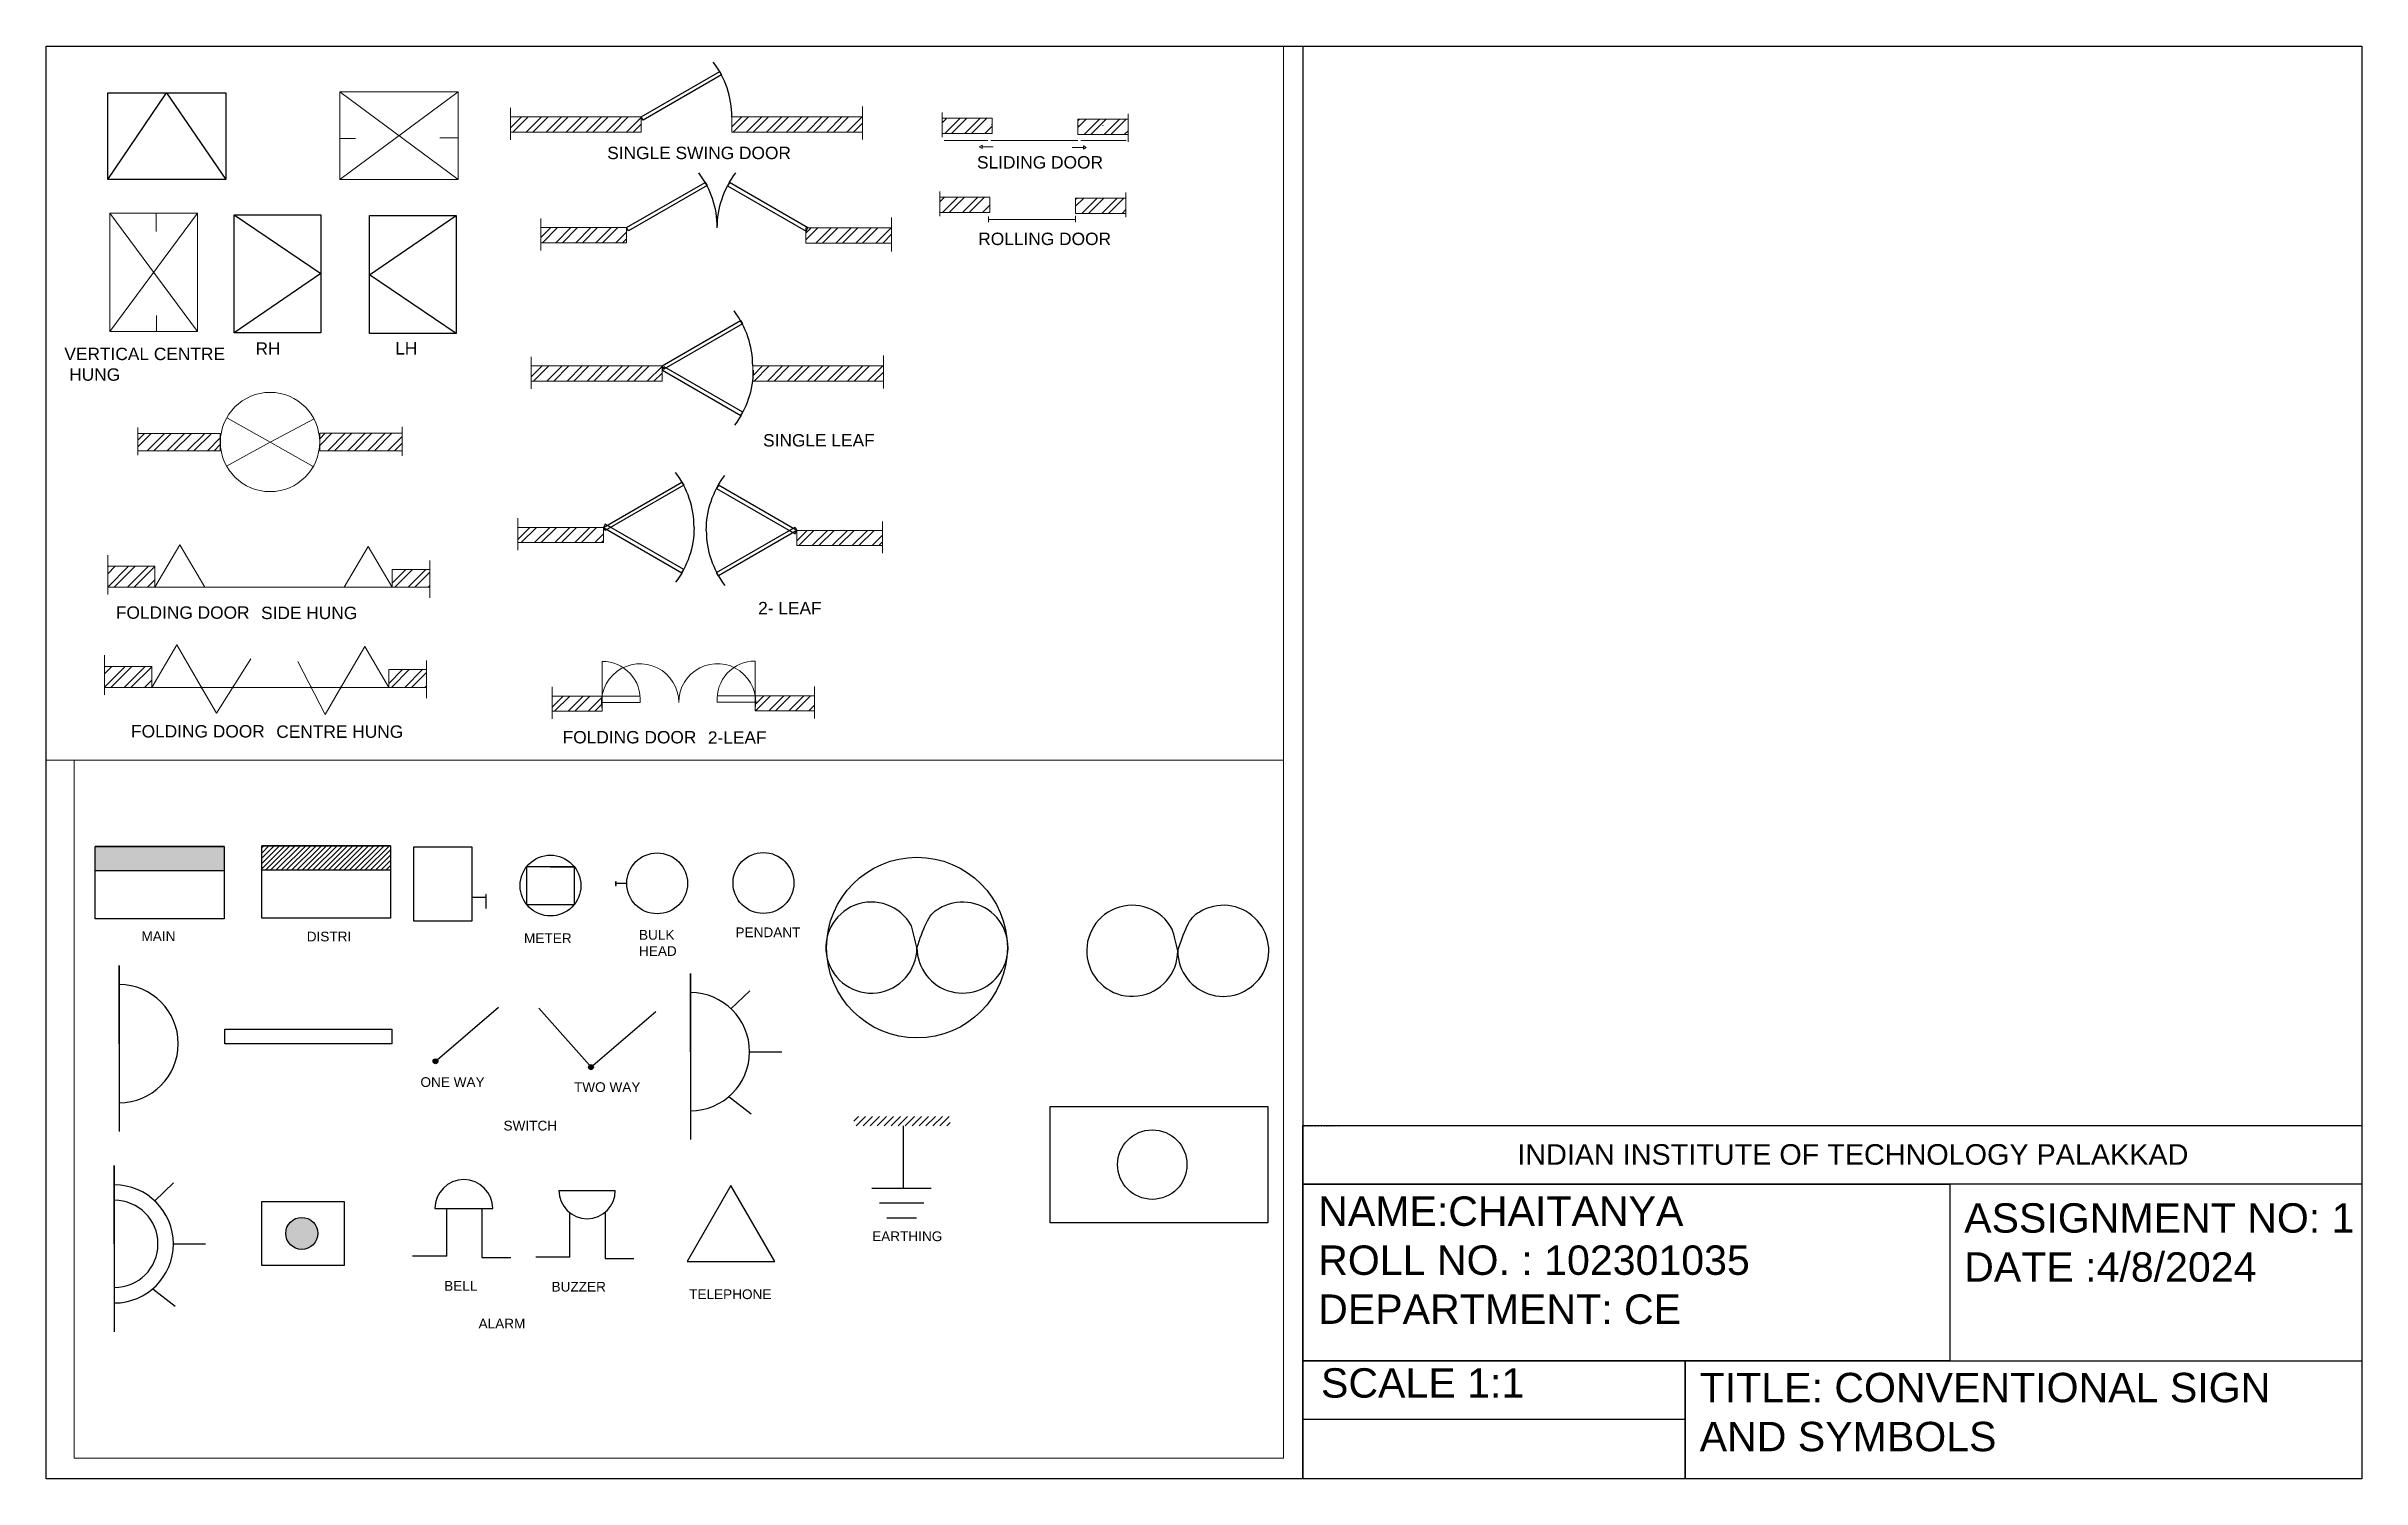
# Paper-space layout 'Layout1' of a CAD drawing. Header units: millimetres. Extents: x 7 to 401, y 10 to 254.
# The model-space entities are those that its viewports show. They can reach past a viewport. Long polylines and large blocks are cut down to what shows.
import ezdxf

# ---------------------------------------------------------------- set-up
doc = ezdxf.new("R2010")
doc.units = ezdxf.units.MM
doc.linetypes.add('ACAD_ISO02W100', pattern=[15, 12, -3])
doc.styles.get("Standard").update_dxf_attribs({"font": 'arial.ttf'})
pattern_1 = [(45, (31551.4, 0), (-101.0279, 101.0279), []), (45, (31618.75, 0), (-101.0279, 101.0279), [])]

# ---------------------------------------------------------------- blocks, each defined once
blk = doc.blocks.new('Ground')
at = {"color": 7}
for p, q in [((-0.1, 0), (0.1, 0)), ((0.075, -0.05), (-0.075, -0.05)), ((-0.05, -0.1), (0.05, -0.1))]:
    blk.add_line(p, q, dxfattribs=at)
blk = doc.blocks.new('Door - Left Hung 36 in.')
blk.add_lwpolyline([(0.75, -1.299), (0, 0), (31.177, 18), (31.927, 16.701)], close=True)
blk.add_arc((0, 0), 36, 0, 37.3101)

msp = doc.modelspace()

# ---------------------------------------------------------------- hatches: boundary and pattern name
h = msp.add_hatch()
h.set_pattern_fill('ANSI31', color=256, scale=15)
h.set_pattern_definition([(45, (4461.34, 0), (-33.67596, 33.67596), [])])
h.paths.add_polyline_path([(22200.03, 11616.43), (22200.03, 11932.37), (20543.51, 11932.37), (20543.51, 11616.43)])
h = msp.add_hatch(color=256)
h.dxf.hatch_style = 1
h.paths.add_polyline_path([(20060.5, 11608.25), (20060.5, 11924.19), (18403.99, 11924.19), (18403.99, 11608.25)])
at = {"lineweight": 18, "ltscale": 2}
h = msp.add_hatch(dxfattribs=at)
h.set_pattern_fill('ANSI32', color=256, scale=15)
h.set_pattern_definition(pattern_1)
h.paths.add_polyline_path([(61332.82, 11446.91), (61332.82, 11600.54), (60014.61, 11600.54), (60014.61, 11446.91)])
h.paths.add_polyline_path([(63565.43, 11446.91), (63565.43, 11600.54), (62247.22, 11600.54), (62247.22, 11446.91)])
h = msp.add_hatch(dxfattribs=at)
h.set_pattern_fill('ANSI32', color=256, scale=15)
h.set_pattern_definition([(45, (31381.28, 2666.84), (-101.0279, 101.0279), []), (45, (31448.63, 2666.84), (-101.0279, 101.0279), [])])
h.paths.add_polyline_path([(64872.62, 11433.48), (64872.62, 11587.11), (64367.25, 11587.11), (64367.25, 11433.48)])
h.paths.add_polyline_path([(66241.84, 11424.81), (66241.84, 11578.44), (65736.47, 11578.44), (65736.47, 11424.81)])
h = msp.add_hatch(color=256)
h.dxf.hatch_style = 1
h.paths.add_polyline_path([(25099.87, 11470.49), (25091.28, 11470.49), (25091.28, 11423.19), (25099.87, 11423.19)])
h = msp.add_hatch(color=256, dxfattribs=at)
h.dxf.hatch_style = 1
h.paths.add_polyline_path([(64742.48, 11297.8), (64771.33, 11281.15), (64771.33, 11314.46)])
h.paths.add_polyline_path([(65791.5, 11308.01), (65791.5, 11274.71), (65820.34, 11291.36)])
h = msp.add_hatch(dxfattribs=at)
h.set_pattern_fill('ANSI32', color=256, scale=15)
h.set_pattern_definition([(45, (31358.23, 1870.26), (-101.0279, 101.0279), []), (45, (31425.59, 1870.26), (-101.0279, 101.0279), [])])
h.paths.add_polyline_path([(64849.58, 10636.9), (64849.58, 10790.53), (64344.2, 10790.53), (64344.2, 10636.9)])
h.paths.add_polyline_path([(66218.79, 10628.23), (66218.79, 10781.86), (65713.42, 10781.86), (65713.42, 10628.23)])
h = msp.add_hatch(dxfattribs=at)
h.set_pattern_fill('ANSI32', color=256, scale=15)
h.set_pattern_definition(pattern_1)
h.paths.add_polyline_path([(61185.62, 10330.29), (61185.62, 10483.92), (60322.14, 10483.92), (60322.14, 10330.29)])
h.paths.add_polyline_path([(63858.15, 10327.1), (63858.15, 10480.73), (63013.76, 10480.73), (62994.67, 10447.66), (62994.67, 10327.1)])
h = msp.add_hatch(color=256)
h.dxf.hatch_style = 1
h.paths.add_polyline_path([(22806.93, 9162.14, 1), (22744.98, 9162.14, 1)])
h = msp.add_hatch(color=256)
h.dxf.hatch_style = 1
h.paths.add_polyline_path([(24804.91, 9086.99, 1), (24742.96, 9086.99, 1)])
h = msp.add_hatch(dxfattribs=at)
h.set_pattern_fill('ANSI32', color=256, scale=15)
h.set_pattern_definition([(45, (31761.35, -2511.55), (-101.0279, 101.0279), []), (45, (31828.7, -2511.55), (-101.0279, 101.0279), [])])
h.paths.add_polyline_path([(61542.76, 8935.36), (61542.76, 9088.99), (60224.55, 9088.99), (60224.55, 8935.36)])
h.paths.add_polyline_path([(63775.38, 8935.36), (63775.38, 9088.99), (62457.16, 9088.99), (62457.16, 8935.36)])
h = msp.add_hatch()
h.set_pattern_fill('ANSI31', color=256, scale=20)
h.set_pattern_definition([(45, (13496.25, 5321.43), (-44.90128, 44.90128), [])])
h.paths.add_polyline_path([(29389.94, 8451.58), (28153.17, 8451.58), (28153.17, 8331.43), (29389.94, 8331.43)])
h = msp.add_hatch(dxfattribs=at)
h.set_pattern_fill('ANSI32', color=256, scale=15)
h.set_pattern_definition(pattern_1)
h.paths.add_polyline_path([(57088.79, 8231.75), (57088.79, 8407.25), (56258.14, 8407.25), (56258.14, 8231.75)])
h.paths.add_polyline_path([(58090.71, 8409.22), (58090.71, 8233.73), (58921.36, 8233.73), (58921.36, 8409.22)])
h = msp.add_hatch(dxfattribs=at)
h.set_pattern_fill('ANSI32', color=256, scale=15)
h.set_pattern_definition([(45, (31551.4, -992.56), (-101.0279, 101.0279), []), (45, (31618.75, -992.56), (-101.0279, 101.0279), [])])
h.paths.add_polyline_path([(60951.51, 7306.75), (60951.51, 7460.38), (60088.03, 7460.38), (60088.03, 7306.75)])
h.paths.add_polyline_path([(62903.61, 7429.57), (62903.61, 7275.95), (63767.1, 7275.95), (63767.1, 7429.57)])
h = msp.add_hatch(color=256)
h.dxf.hatch_style = 1
h.paths.add_polyline_path([(20852.13, 6950.08, 1), (21263.75, 6950.08, 1)])
h = msp.add_hatch(dxfattribs=at)
h.set_pattern_fill('ANSI32', color=256, scale=15)
h.set_pattern_definition([(45, (22936.7, -4538.47), (-101.0279, 101.0279), []), (45, (23004.06, -4538.47), (-101.0279, 101.0279), [])])
h.paths.add_polyline_path([(56429.21, 6856.1), (56429.21, 7067.58), (55953.03, 7067.58), (55953.03, 6856.1)])
h.paths.add_polyline_path([(58820.73, 7035.86), (58820.73, 6856.1), (59201.68, 6856.1), (59201.68, 7035.86)])
h = msp.add_hatch(dxfattribs=at)
h.set_pattern_fill('ANSI32', color=256, scale=15)
h.set_pattern_definition([(45, (22904.1, -5548.85), (-101.0279, 101.0279), []), (45, (22971.46, -5548.85), (-101.0279, 101.0279), [])])
h.paths.add_polyline_path([(56396.61, 5845.72), (56396.61, 6057.2), (55920.42, 6057.2), (55920.42, 5845.72)])
h.paths.add_polyline_path([(58788.13, 6025.48), (58788.13, 5845.72), (59169.08, 5845.72), (59169.08, 6025.48)])
h = msp.add_hatch(color=256, dxfattribs=at)
h.dxf.hatch_style = 1
h.paths.add_polyline_path([(56904.71, 5845.72), (56898.96, 5845.72), (56901.85, 5840.75, 0.26715)])
h.paths.add_polyline_path([(56896.07, 5850.69), (56898.96, 5845.72), (56904.71, 5845.72, 0.578345)])
h.paths.add_polyline_path([(56896.07, 5850.69, 0.26715), (56893.21, 5845.72), (56898.96, 5845.72)])
h.paths.add_polyline_path([(56898.96, 5845.72), (56893.21, 5845.72, 0.578345), (56901.85, 5840.75)])
h.paths.add_polyline_path([(57216.92, 5849.93, 0.591845), (57209.25, 5845.72), (57214.24, 5845.72)])
h.paths.add_polyline_path([(57216.92, 5849.93), (57214.24, 5845.72), (57219.23, 5845.72, 0.256403)])
h.paths.add_polyline_path([(57214.24, 5845.72), (57209.25, 5845.72, 0.256403), (57211.56, 5841.51)])
h.paths.add_polyline_path([(57219.23, 5845.72), (57214.24, 5845.72), (57211.56, 5841.51, 0.591845)])
h.paths.add_polyline_path([(58003.92, 5850.17), (58006.18, 5845.72), (58011.18, 5845.72, 0.560162)])
h.paths.add_polyline_path([(58003.92, 5850.17, 0.281918), (58001.19, 5845.72), (58006.18, 5845.72)])
h.paths.add_polyline_path([(58006.18, 5845.72), (58001.19, 5845.72, 0.560162), (58008.45, 5841.28)])
h.paths.add_polyline_path([(58011.18, 5845.72), (58006.18, 5845.72), (58008.45, 5841.28, 0.281918)])
h.paths.add_polyline_path([(58307.92, 5850.03, 0.579158), (58300.42, 5845.72), (58305.41, 5845.72)])
h.paths.add_polyline_path([(58307.92, 5850.03), (58305.41, 5845.72), (58310.4, 5845.72, 0.266498)])
h.paths.add_polyline_path([(58305.41, 5845.72), (58300.42, 5845.72, 0.266498), (58302.89, 5841.41)])
h.paths.add_polyline_path([(58310.4, 5845.72), (58305.41, 5845.72), (58302.89, 5841.41, 0.579158)])
h = msp.add_hatch(dxfattribs=at)
h.set_pattern_fill('ANSI32', color=256, scale=15)
h.set_pattern_definition([(45, (27106.8, -3838.12), (-101.0279, 101.0279), []), (45, (27174.15, -3838.12), (-101.0279, 101.0279), [])])
h.paths.add_polyline_path([(60939.38, 5605.48), (60939.38, 5621.97, -0.088691), (60937.79, 5759.11), (60434, 5759.11), (60434, 5605.48)])
h.paths.add_polyline_path([(62482.91, 5762.15), (62482.91, 5759.33, -0.079599), (62482.91, 5636.69), (62482.91, 5608.52), (63081.14, 5608.52), (63081.14, 5762.15)])

# ---------------------------------------------------------------- linework, layer by layer
at = {"linetype": 'ACAD_ISO02W100', "lineweight": 18, "ltscale": 12}
for p, q in [((58293.03, 11853.33), (59486.58, 10969.32)), ((58293.03, 10969.32), (59486.58, 11853.33)), ((64829.59, 11364.03), (64388.76, 11364.03)), ((65766.04, 11364.03), (66224.26, 11364.03)), ((55975.8, 9437.9), (56859.8, 10631.45)), ((56859.8, 9437.9), (55975.8, 10631.45)), ((56429.21, 6856.1), (56681.9, 7285.57)), ((56681.9, 7285.57), (56931.56, 6856.1)), ((58579.35, 7268.93), (58338.01, 6856.1)), ((58820.73, 6856.1), (58579.35, 7268.93)), ((56396.61, 5845.72), (56649.3, 6275.19)), ((56649.3, 6275.19), (56898.96, 5845.72)), ((58546.75, 6258.56), (58305.41, 5845.72)), ((58788.13, 5845.72), (58546.75, 6258.56)), ((57049.46, 5586.84), (57397.6, 6133.82)), ((58145.61, 5572.37), (57871.97, 6108.87)), ((56898.96, 5845.72), (57049.46, 5586.84)), ((58305.41, 5845.72), (58145.61, 5572.37)), ((60939.38, 5759.11), (61321.81, 5759.11)), ((62482.91, 5762.15), (62100.48, 5762.15)), ((60939.38, 5694.97), (61322.12, 5694.97)), ((62482.91, 5698.01), (62100.16, 5698.01))]:
    msp.add_line(p, q, dxfattribs=at)
for p, q in [((55954.61, 11842.94), (57145.24, 11842.94)), ((55954.61, 10969.32), (55954.61, 11842.94)), ((57145.24, 11842.94), (57145.24, 10969.32)), ((24560.49, 11663.11), (23947.19, 11663.11)), ((23947.19, 11663.11), (23947.19, 11178.1)), ((24253.84, 11663.11), (24560.49, 11663.11)), ((24560.49, 11178.1), (24560.49, 11663.11)), ((25233.58, 11448.38), (25099.87, 11448.38)), ((23245.09, 11272.85), (23425.2, 11272.85)), ((23425.2, 11272.85), (23425.2, 11125.6)), ((23947.19, 11178.1), (24560.49, 11178.1)), ((57145.24, 10969.32), (55954.61, 10969.32)), ((57229.37, 9423.85), (57229.37, 10614.47)), ((57229.37, 10614.47), (58102.98, 10614.47)), ((58102.98, 10614.47), (58102.98, 9423.85)), ((58592.31, 9416.01), (58592.31, 10606.63)), ((58592.31, 10606.63), (59465.92, 10606.63)), ((59465.92, 10606.63), (59465.92, 9416.01)), ((18712.65, 9388), (18712.65, 10394.95)), ((18712.65, 10394.95), (18712.65, 8258.71)), ((26052.16, 9284.98), (26052.16, 10291.93)), ((26052.16, 10291.93), (26052.16, 8155.69)), ((26572.43, 9837.89), (26813.67, 10068.31)), ((22799.44, 9182.33), (23585.89, 9858.54)), ((24753.38, 9110.16), (24102.08, 9843.93)), ((24797.42, 9107.19), (25607.36, 9803.58)), ((58102.98, 9423.85), (57229.37, 9423.85)), ((59465.92, 9416.01), (58592.31, 9416.01)), ((26811.36, 9284.98), (27225.3, 9284.98)), ((26547.36, 8709.51), (26834.25, 8484.74)), ((28788.73, 7530.63), (28788.73, 8331.43)), ((18649.92, 6814.58), (18649.92, 7821.53)), ((18649.92, 7821.53), (18649.92, 5685.28)), ((19170.19, 7367.49), (19411.43, 7597.9)), ((24362.89, 7500.82), (25087.04, 7500.82)), ((22768.94, 7269.56), (23511.99, 7269.56)), ((22920.97, 7269.56), (23372.31, 7269.56)), ((22920.97, 6657.48), (22920.97, 7269.56)), ((23372.31, 7269.56), (23372.31, 6641.12)), ((24503.2, 6645.13), (24503.2, 7214.61)), ((24954.55, 7220.84), (24954.55, 6628.77)), ((19409.13, 6814.58), (19823.06, 6814.58)), ((22920.97, 6657.48), (22482.85, 6657.48)), ((23372.31, 6641.12), (23743.51, 6641.12)), ((24503.2, 6645.13), (24065.08, 6645.13)), ((24954.55, 6628.77), (25325.75, 6628.77)), ((19145.13, 6239.11), (19432.02, 6014.34))]:
    msp.add_line(p, q)
at = {"linetype": 'ACAD_ISO02W100', "ltscale": 12}
for p, q in [((55954.61, 10969.32), (56546.11, 11842.94)), ((56546.11, 11842.94), (57145.24, 10969.32)), ((57229.37, 10614.47), (58102.98, 10022.98)), ((58592.31, 10007.5), (59465.92, 10606.63)), ((58102.98, 10022.98), (57229.37, 9423.85)), ((59465.92, 9416.01), (58592.31, 10007.5))]:
    msp.add_line(p, q, dxfattribs=at)
at = {"lineweight": 18, "ltscale": 2}
for p, q in [((63565.43, 11707.17), (63565.43, 11374.21)), ((60014.61, 11692.04), (60014.61, 11370.43)), ((64367.25, 11644.44), (64367.25, 11397.87)), ((66241.84, 11633.51), (66241.84, 11348.34)), ((66241.84, 11633.51), (66241.84, 11385.38)), ((64865.72, 11522.97), (64872.62, 11522.97)), ((65743.37, 11514.3), (65736.47, 11514.3)), ((65983.64, 11514.3), (65990.54, 11514.3)), ((58293.03, 11383.78), (58452.26, 11383.78)), ((59486.58, 11388.6), (59301.49, 11388.6)), ((64856.93, 11364.03), (65736.47, 11364.03)), ((64771.33, 11297.8), (64883.53, 11297.8)), ((65791.5, 11291.36), (65679.3, 11291.36)), ((64344.2, 10847.86), (64344.2, 10601.29)), ((66218.79, 10836.93), (66218.79, 10588.8)), ((56440.52, 10631.45), (56440.52, 10446.35)), ((65713.42, 10602.52), (65713.42, 10538.8)), ((64833.88, 10595.57), (64833.88, 10537.96)), ((63858.15, 10587.23), (63858.15, 10244.2)), ((60322.14, 10575.42), (60322.14, 10253.81)), ((64833.88, 10567.45), (65713.42, 10567.45)), ((62994.67, 10327.1), (62994.67, 10480.73)), ((56445.35, 9437.9), (56445.35, 9597.12)), ((63775.38, 9195.62), (63775.38, 8862.67)), ((60224.55, 9180.49), (60224.55, 8858.88)), ((57589.99, 8321.45), (57160.83, 8563.67)), ((57589.99, 8321.45), (58033.53, 8553.81)), ((58921.36, 8475.57), (58921.36, 8180.77)), ((56258.14, 8466.3), (56258.14, 8187.4)), ((57151.81, 8079.13), (57589.99, 8321.45)), ((58026.05, 8075.34), (57589.99, 8321.45)), ((60088.03, 7551.88), (60088.03, 7230.27)), ((63767.1, 7521.08), (63767.1, 7199.47)), ((55953.03, 7181.62), (55953.03, 6782.46)), ((59201.68, 7127.56), (59201.68, 6749.19)), ((55953.03, 6856.1), (59201.68, 6856.1)), ((55920.42, 6171.24), (55920.42, 5772.08)), ((59169.08, 6117.19), (59169.08, 5738.82)), ((62482.91, 5762.15), (62482.91, 6112.15)), ((60939.38, 5759.11), (60939.38, 6109.11)), ((63081.14, 5853.65), (63081.14, 5532.05)), ((55920.42, 5845.72), (59169.08, 5845.72)), ((60434, 5850.61), (60434, 5529)), ((60932.48, 5694.97), (60939.38, 5694.97)), ((61711.77, 5694.97), (61712.55, 5694.97))]:
    msp.add_line(p, q, dxfattribs=at)
for points in [[(20543.51, 11932.37), (22200.03, 11932.37), (22200.03, 11002.9), (20543.51, 11002.9)], [(20543.51, 11932.37), (22200.03, 11932.37), (22200.03, 11932.37), (20543.51, 11932.37)], [(20543.51, 11932.37), (22200.03, 11932.37), (22200.03, 11616.43), (20543.51, 11616.43)], [(18403.99, 11924.19), (20060.5, 11924.19), (20060.5, 10994.72), (18403.99, 10994.72)], [(18403.99, 11924.19), (20060.5, 11924.19), (20060.5, 11924.19), (18403.99, 11924.19)], [(18403.99, 11924.19), (20060.5, 11924.19), (20060.5, 11608.25), (18403.99, 11608.25)], [(22500.11, 11919.1), (23245.09, 11919.1), (23245.09, 10961.99), (22500.11, 10961.99)], [(25091.28, 11423.19), (25099.87, 11423.19), (25099.87, 11470.49), (25091.28, 11470.49)], [(23422.21, 11272.85), (23428.18, 11272.85), (23428.18, 11306.16), (23422.21, 11306.16)], [(20068.82, 9576.21), (22216.1, 9576.21), (22216.1, 9388), (20068.82, 9388)], [(30673.78, 8580.9), (33468.65, 8580.9), (33468.65, 7086.18), (30673.78, 7086.18)], [(26571.52, 7563.59), (26008.57, 6588.53), (27134.47, 6588.53)], [(20543.41, 7361.4), (21603.35, 7361.4), (21603.35, 6538.76), (20543.41, 6538.76)]]:
    msp.add_lwpolyline(points, close=True)
for points in [[(58293.03, 10969.32), (59486.58, 10969.32), (59486.58, 11853.33), (58293.03, 11853.33)], [(60014.61, 11600.54), (61332.82, 11600.54), (61332.82, 11446.91), (60014.61, 11446.91)], [(62247.22, 11600.54), (63565.43, 11600.54), (63565.43, 11446.91), (62247.22, 11446.91)], [(64742.48, 11297.8), (64771.33, 11281.15), (64771.33, 11314.46)], [(65820.34, 11291.36), (65791.5, 11274.71), (65791.5, 11308.01)], [(56859.8, 9437.9), (56859.8, 10631.45), (55975.8, 10631.45), (55975.8, 9437.9)], [(60224.55, 9088.99), (61542.76, 9088.99), (61542.76, 8935.36), (60224.55, 8935.36)], [(62457.16, 9088.99), (63775.38, 9088.99), (63775.38, 8935.36), (62457.16, 8935.36)], [(56258.14, 8407.25), (57088.79, 8407.25), (57088.79, 8231.75), (56258.14, 8231.75)], [(58090.71, 8409.22), (58921.36, 8409.22), (58921.36, 8233.73), (58090.71, 8233.73)], [(55953.03, 6856.1), (56429.21, 6856.1), (56429.21, 7067.58), (55953.03, 7067.58)], [(59201.68, 6856.1), (58820.73, 6856.1), (58820.73, 7035.86), (59201.68, 7035.86)], [(55920.42, 5845.72), (56396.61, 5845.72), (56396.61, 6057.2), (55920.42, 6057.2)], [(59169.08, 5845.72), (58788.13, 5845.72), (58788.13, 6025.48), (59169.08, 6025.48)]]:
    msp.add_lwpolyline(points, close=True, dxfattribs=at)
for points in [[(64367.25, 11587.11), (64872.62, 11587.11), (64872.62, 11433.48), (64367.25, 11433.48)], [(66241.84, 11578.44), (65736.47, 11578.44), (65736.47, 11424.81), (66241.84, 11424.81)], [(64344.2, 10790.53), (64849.58, 10790.53), (64849.58, 10636.9), (64344.2, 10636.9)], [(66218.79, 10781.86), (65713.42, 10781.86), (65713.42, 10628.23), (66218.79, 10628.23)], [(60322.14, 10483.92), (61185.62, 10483.92), (61185.62, 10330.29), (60322.14, 10330.29)], [(62994.67, 10480.73), (63858.15, 10480.73), (63858.15, 10327.1), (62994.67, 10327.1)], [(60088.03, 7460.38), (60951.51, 7460.38), (60951.51, 7306.75), (60088.03, 7306.75)], [(63767.1, 7429.57), (62903.61, 7429.57), (62903.61, 7275.95), (63767.1, 7275.95)], [(60434, 5759.11), (60939.38, 5759.11), (60939.38, 5605.48), (60434, 5605.48)], [(63081.14, 5762.15), (62482.91, 5762.15), (62482.91, 5608.52), (63081.14, 5608.52)]]:
    msp.add_lwpolyline(points, dxfattribs=at)
for centre, radius in [((26989.95, 11453.09), 390.95), ((25624.53, 11448.38), 390.95), ((24253.84, 11420.6), 390.95), ((28962.61, 10623.32), 1161.35), ((22775.95, 9162.14), 30.97), ((24773.94, 9086.99), 30.97), ((31985.92, 7833.54), 446.13), ((21057.94, 6950.08), 205.81)]:
    msp.add_circle(centre, radius)
for centre, radius in [((57589.99, 8321.45), 500.72), ((56898.96, 5845.72), 5.75), ((57214.24, 5845.72), 4.99), ((58006.18, 5845.72), 4.99), ((58305.41, 5845.72), 4.99)]:
    msp.add_circle(centre, radius, dxfattribs=at)
for centre, radius, start, end in [((28377.6, 10623.32), 585.01, 28.62284, 0), ((29547.61, 10623.32), 585.01, 180, 121.53582), ((31728.47, 10581.78), 585.01, 28.62284, 0), ((32898.48, 10581.78), 585.01, 180, 121.53582), ((18712.65, 9388), 759.2, 270, 90), ((26052.16, 9284.98), 759.2, 270, 90), ((23140.46, 7269.56), 371.52, 0, 180), ((18649.92, 6814.58), 759.2, 270, 90), ((24724.97, 7500.82), 362.07, 180, 0), ((18649.92, 6814.58), 560.8, 270, 90)]:
    msp.add_arc(centre, radius, start, end)
for centre, radius, start, end in [((62482.91, 5728.22), 383.93, 90, 184.51203), ((60939.38, 5725.17), 383.93, 355.48797, 90), ((61322.12, 5694.97), 389.64, 0, 190.79899), ((62100.16, 5698.01), 387.62, 350.89786, 180.4499)]:
    msp.add_arc(centre, radius, start, end, dxfattribs=at)
for points in [[(28962.61, 10623.32), (29036.67, 10845), (29110.74, 11066.68), (29241.64, 11121.93)], [(32313.48, 10581.78), (32387.55, 10803.46), (32461.61, 11025.14), (32592.51, 11080.39)], [(28962.61, 10623.32), (28939.93, 10718.8), (28917.25, 10814.28), (28891.11, 10903.56)], [(32313.48, 10581.78), (32290.8, 10677.26), (32268.12, 10772.74), (32241.98, 10862.02)]]:
    msp.add_open_spline(points, degree=3)

# ---------------------------------------------------------------- block references
at = {"linetype": 'ACAD_ISO02W100', "lineweight": 90, "ltscale": 2, "xscale": 25.4, "yscale": 25.4, "zscale": 25.4}
msp.add_blockref('Door - Left Hung 36 in.', (61332.82, 11600.54), dxfattribs=at)
at = {"linetype": 'ACAD_ISO02W100', "lineweight": 200, "ltscale": 2, "yscale": 25.4, "zscale": 25.4}
for p, xscale in [((61185.62, 10483.92), 25.4), ((63014.39, 10481.82), -25.4), ((61542.76, 9088.99), 25.4), ((60951.51, 7460.38), 25.4), ((62903.61, 7429.57), -25.4)]:
    msp.add_blockref('Door - Left Hung 36 in.', p, dxfattribs=dict(at, xscale=xscale))
at = {"linetype": 'ACAD_ISO02W100', "lineweight": 200, "ltscale": 2, "yscale": 25.4, "zscale": 25.4, "rotation": 180}
for p, xscale in [((61546.83, 9047.34), -25.4), ((60951.51, 7460.38), -25.4), ((62903.61, 7429.57), 25.4)]:
    msp.add_blockref('Door - Left Hung 36 in.', p, dxfattribs=dict(at, xscale=xscale))
at = {"xscale": 3810, "yscale": 3810, "zscale": 3810}
msp.add_blockref('Ground', (28765.12, 7530.63), dxfattribs=at)

# ---------------------------------------------------------------- texts
at = {"lineweight": 200, "ltscale": 150, "char_height": 125, "attachment_point": 1}
for s, width, heights, insert in [('SINGLE SWING DOOR', 1844.4827, [225.34], (60990.04, 11300.3)), ('SLIDING DOOR', 1445.6972, [246.88], (64718.8, 11205.3)), ('PENDANT', 901.1069, [306.14], (26630.71, 10882.01)), ('BULK HEAD', 577.7038, [338.45], (25391, 10849.69)), ('MAIN', 901.1069, [306.14], (18998.39, 10832.5)), ('DISTRI', 901.1069, [306.14], (21122.07, 10828.15)), ('METER', 901.1069, [306.14], (23914.12, 10806.61)), ('ROLLING DOOR', 1445.6972, [246.88], (64731.97, 10433.53)), ('RH', 1844.4827, [225.34], (57443.56, 9326.73)), ('LH', 1844.4827, [225.34], (58851.95, 9329.12)), ('VERTICAL CENTRE\\P HUNG', 1649.0605, [413.86], (55516.29, 9272.87)), ('ONE WAY', 901.1069, [306.14], (22583.15, 8957.26)), ('TWO WAY', 901.1069, [306.14], (24555.89, 8892.63)), ('SWITCH', 901.1069, [306.14], (23650.37, 8397.19)), ('SINGLE LEAF', 1844.4827, [225.34], (62561.94, 8401.35)), ('EARTHING', 604.5603, [292.67], (28386.46, 6975.31)), ('2- LEAF', 1844.4827, [225.34], (62511.94, 6708.54)), ('FOLDING DOOR', 1445.6972, [246.88], (56035.44, 6663.67)), ('SIDE HUNG', 1844.4827, [225.34], (57499.86, 6660.12)), ('BELL', 604.5603, [292.67], (22887.72, 6337.88)), ('BUZZER', 604.5603, [292.67], (24267.43, 6327.11)), ('TELEPHONE', 604.5603, [292.67], (26035.18, 6230.19)), ('ALARM', 604.5603, [292.67], (23329.66, 5853.25)), ('FOLDING DOOR', 1445.6972, [246.88], (56188.61, 5465.91)), ('CENTRE HUNG', 1844.4827, [225.34], (57653.03, 5462.36)), ('FOLDING DOOR', 1445.6972, [246.88], (60540.82, 5406.26)), ('2-LEAF', 1844.4827, [225.34], (62005.25, 5402.7))]:
    msp.add_mtext_dynamic_manual_height_columns(s, width=width, gutter_width=12.5, heights=heights, dxfattribs=dict(at, insert=insert))

psp = doc.layouts.get("Layout1")

# ---------------------------------------------------------------- linework, layer by layer
for p, q in [((7.21, 253.51), (400.85, 253.51)), ((7.21, 9.88), (7.21, 253.51)), ((220.85, 253.51), (220.85, 9.88)), ((400.85, 253.51), (400.85, 9.88)), ((400.85, 69.88), (220.85, 69.88)), ((400.85, 9.88), (7.21, 9.88))]:
    psp.add_line(p, q)
at = {"lineweight": 30}
psp.add_lwpolyline([(400.85, 9.88), (220.85, 9.88), (220.85, 69.95), (400.85, 69.88)], close=True, dxfattribs=at)
for points in [[(220.85, 69.95), (400.85, 69.88), (400.85, 59.95), (220.85, 59.95)], [(220.85, 59.95), (330.85, 59.95), (330.85, 29.95), (220.85, 29.95)], [(285.85, 9.88), (220.85, 9.88), (220.85, 29.95), (285.85, 29.95)], [(220.85, 29.95), (285.85, 29.95), (285.85, 19.95), (220.85, 19.95)], [(400.85, 9.88), (285.85, 9.88), (285.85, 29.95), (400.85, 29.95)]]:
    psp.add_lwpolyline(points, close=True)

# ---------------------------------------------------------------- texts
at = {"lineweight": 70, "attachment_point": 1}
for s, width, heights, insert, char_height in [('INDIAN INSTITUTE OF TECHNOLOGY PALAKKAD', 185, [0], (220.85, 69.95), 0.2), ('INDIAN INSTITUTE OF TECHNOLOGY PALAKKAD', 185, [0], (257.3, 66.78), 3.5), ('NAME:CHAITANYA\\PROLL NO. : 102301035\\PDEPARTMENT: CE', 106.2913, [22.04], (223.44, 57.89), 5), ('ASSIGNMENT NO: 1\\PDATE :4/8/2024', 69.3695, [0], (333.27, 56.73), 5), ('SCALE 1:1', 65, [0], (223.92, 28.67), 5), ('TITLE: CONVENTIONAL SIGN AND SYMBOLS', 110.5116, [13.6], (288.3, 27.89), 5)]:
    psp.add_mtext_dynamic_manual_height_columns(s, width=width, gutter_width=1, heights=heights, dxfattribs=dict(at, insert=insert, char_height=char_height))

# ---------------------------------------------------------------- viewports
at = {"layer": '0', "lineweight": 200, "ltscale": 2}
psp.add_viewport(center=(112.37, 192.79), size=(210.33, 121.4231), view_center_point=(61571.59, 8712.34), view_height=7201.8838, status=4, dxfattribs=at)
at = {"layer": '0'}
psp.add_viewport(center=(114.74, 72.72), size=(205.6, 118.733), view_center_point=(210, 110.13), view_height=244.4935, dxfattribs=at)
psp.add_viewport(center=(114.74, 72.72), size=(205.6, 118.733), view_center_point=(25902.63, 8545.56), view_height=8973.1, status=3, dxfattribs=at)

doc.saveas('drawing.dxf')
